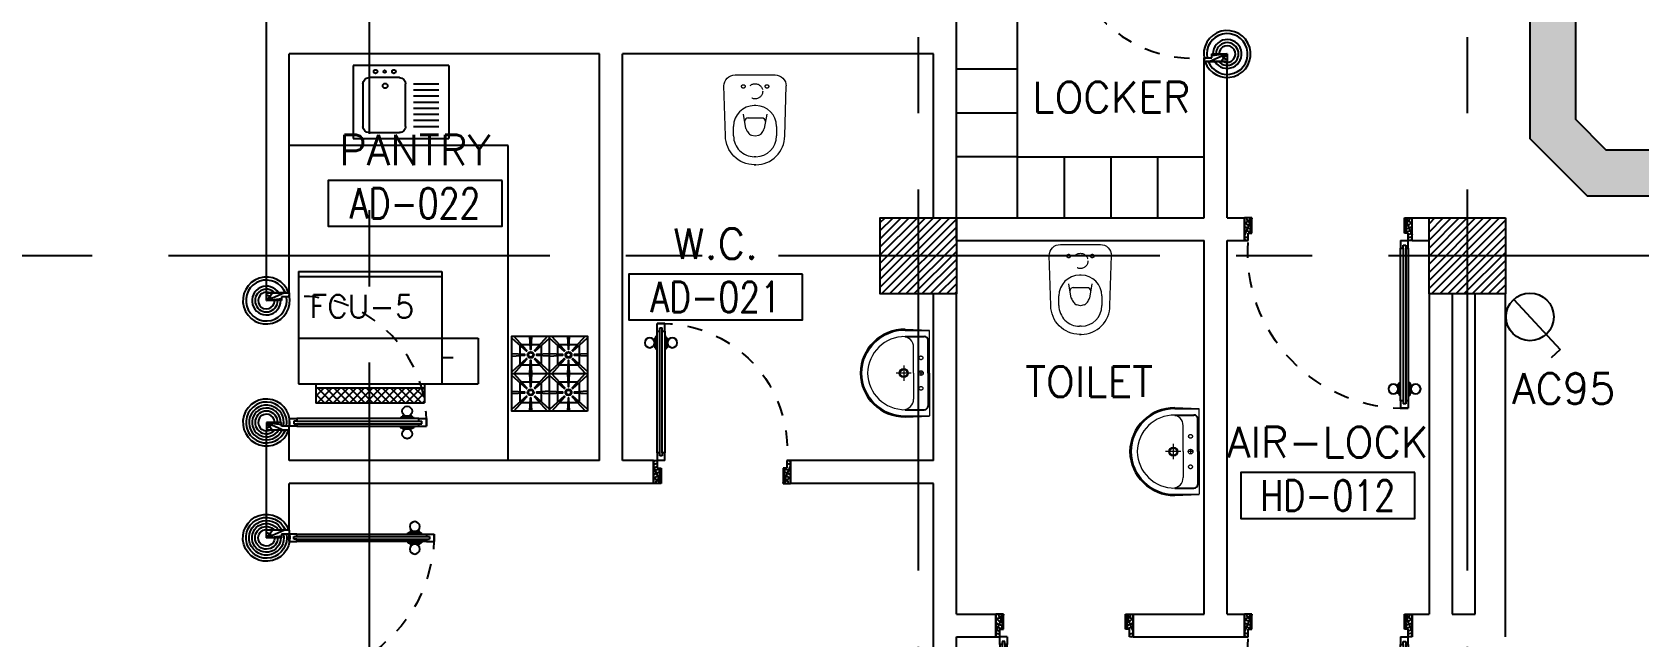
# Model space of a CAD drawing. Extents: x 417866.9 to 417960.2, y 43448 to 43538.2.
# Drawn here: x 417924.13 to 417934.66, y 43471.57 to 43475.54 of the extents above; entities that cross this region are included whole.
import ezdxf
from ezdxf.enums import TextEntityAlignment as Align

# ---------------------------------------------------------------- set-up
doc = ezdxf.new("R2010")
doc.units = 0
doc.header["$MEASUREMENT"] = 0
for name, pattern in [('CENTERX2', [4, 2.5, -0.5, 0.5, -0.5]), ('DASHED', [0.75, 0.5, -0.25]), ('HIDDEN', [0.375, 0.25, -0.125]), ('HIDDEN2', [0.1875, 0.125, -0.0625])]:
    doc.linetypes.add(name, pattern=pattern)
doc.layers.get('0').update_dxf_attribs({"color": 11, "linetype": 'CONTINUOUS'})
for name, color, linetype in [('A-FURN-W', 11, 'CONTINUOUS'), ('A-JEERI', 11, 'CONTINUOUS'), ('AXES', 11, 'CENTERX2'), ('COL', 11, 'CONTINUOUS'), ('COUNTER', 11, 'CONTINUOUS'), ('DOOR', 11, 'CONTINUOUS'), ('DOOR-DIM', 11, 'CONTINUOUS'), ('E-SOCKETS', 4, 'CONTINUOUS'), ('E-TRAY', 2, 'CONTINUOUS'), ('FCU', 7, 'CONTINUOUS'), ('FIX', 11, 'CONTINUOUS'), ('HAT', 11, 'CONTINUOUS'), ('K-FUR', 11, 'CONTINUOUS'), ('Locker', 11, 'CONTINUOUS'), ('RM-BOX', 11, 'CONTINUOUS'), ('RM-NAME', 11, 'CONTINUOUS'), ('RM-NO', 11, 'CONTINUOUS'), ('SCD', 2, 'CONTINUOUS'), ('TEXT', 11, 'CONTINUOUS'), ('WALL', 11, 'CONTINUOUS')]:
    doc.layers.add(name, color=color, linetype=linetype)
doc.styles.add('ROMANS', font='ROMANS.shx', dxfattribs={"width": 0.6})

# ---------------------------------------------------------------- blocks, each defined once
blk = doc.blocks.new('*X65')
at = {"color": 0}
for p, q in [((235129, 17905), (235584, 18361)), ((235129, 17958), (235531, 18361)), ((235129, 18011), (235478, 18361)), ((235129, 18064), (235425, 18361)), ((235129, 18117), (235372, 18361)), ((235129, 18171), (235319, 18361)), ((235129, 18224), (235266, 18361)), ((235129, 18277), (235213, 18361)), ((235129, 18330), (235160, 18361)), ((235137, 17861), (235629, 18352)), ((235190, 17861), (235629, 18299)), ((235243, 17861), (235629, 18246)), ((235296, 17861), (235629, 18193)), ((235349, 17861), (235629, 18140)), ((235402, 17861), (235629, 18087)), ((235455, 17861), (235629, 18034)), ((235508, 17861), (235629, 17981)), ((235562, 17861), (235629, 17928)), ((235615, 17861), (235629, 17875))]:
    blk.add_line(p, q, dxfattribs=at)
blk = doc.blocks.new('*X75')
at = {"color": 0}
for p, q in [((238729, 17899), (239190, 18361)), ((238729, 17952), (239137, 18361)), ((238729, 18005), (239084, 18361)), ((238729, 18058), (239031, 18361)), ((238729, 18111), (238978, 18361)), ((238729, 18164), (238925, 18361)), ((238729, 18217), (238872, 18361)), ((238729, 18270), (238819, 18361)), ((238729, 18323), (238766, 18361)), ((238743, 17861), (239229, 18346)), ((238797, 17861), (239229, 18293)), ((238850, 17861), (239229, 18240)), ((238903, 17861), (239229, 18187)), ((238956, 17861), (239229, 18134)), ((239009, 17861), (239229, 18081)), ((239062, 17861), (239229, 18028)), ((239115, 17861), (239229, 17975)), ((239168, 17861), (239229, 17922)), ((239221, 17861), (239229, 17869))]:
    blk.add_line(p, q, dxfattribs=at)
blk = doc.blocks.new('COL50')
at = {"layer": 'COL'}
blk.add_lwpolyline([(-250, 250), (-250, -250), (250, -250), (250, 250)], close=True, dxfattribs=at)
blk = doc.blocks.new('DOOR90')
at = {"layer": 'DOOR', "color": 7, "linetype": 'ByBlock'}
for p, q in [((-150, 0), (0, 0)), ((-150, 0), (-150, -25)), ((0, -50), (-114, 0)), ((0, -50), (-40, 0)), ((0, -50), (0, 0)), ((-1000, -25), (-1050, -25)), ((-1050, -75), (-1050, -25)), ((-1050, -25), (-1050, -75)), ((-1000, -75), (-1050, -75)), ((-1000, -42), (-1020, -42)), ((-1020, -42), (-1020, -58)), ((-1000, -58), (-1020, -58)), ((-1000, -25), (-1000, -42)), ((-1000, -58), (-1000, -75)), ((-878, -18), (-968, -18)), ((-968, -25), (-968, -18)), ((-968, -75), (-968, -82)), ((-878, -82), (-968, -82)), ((-955, -9), (-890, -9)), ((-955, -18), (-955, -9)), ((-955, -18), (-890, -18)), ((-955, -82), (-890, -82)), ((-955, -82), (-955, -91)), ((-955, -91), (-890, -91)), ((-890, -18), (-890, -9)), ((-890, -82), (-890, -91)), ((-878, -25), (-878, -18)), ((-878, -75), (-878, -82)), ((-200, -25), (-150, -25)), ((-200, -42), (-200, -25)), ((-180, -42), (-200, -42)), ((-200, -58), (-180, -58)), ((-200, -75), (-200, -58)), ((-150, -75), (-200, -75)), ((-180, -58), (-180, -42)), ((-150, -25), (-100, -25)), ((-150, -75), (-150, -25)), ((-100, -25), (-100, -50)), ((0, -50), (-100, -37)), ((-100, -50), (0, -50)), ((-150, -875), (-100, -875)), ((-150, -900), (-150, -875)), ((-150, -900), (0, -900)), ((0, -900), (-150, -900)), ((0, -850), (-114, -900)), ((-100, -875), (-100, -850)), ((0, -850), (-100, -863)), ((-100, -850), (0, -850)), ((0, -850), (-40, -900)), ((0, -850), (0, -900))]:
    blk.add_line(p, q, dxfattribs=at)
at = {"layer": 'DOOR', "linetype": 'ByBlock'}
for p, q in [((-200, -25), (-1000, -25)), ((-200, -42), (-1000, -42)), ((-200, -58), (-1000, -58)), ((-1000, -75), (-200, -75))]:
    blk.add_line(p, q, dxfattribs=at)
at = {"layer": 'DOOR', "color": 7, "linetype": 'ByBlock'}
for centre in [(-923, 24), (-923, -124)]:
    blk.add_circle(centre, 32.4, dxfattribs=at)
for centre, radius, start, end in [((0, -50), 154, 161.1053, 166.2858), ((0, -50), 94.4, 148.0182, 180), ((0, -50), 134, 158.1598, 169.28), ((0, -50), 114, 154.0838, 167.3774), ((0, -50), 74.4, 137.7764, 180), ((0, -50), 54.4, 113.2074, 180), ((0, -50), 34.4, 90, 180), ((0, -50), 14.4, 90, 180), ((0, -850), 154, 193.7142, 198.8947), ((0, -850), 134, 190.72, 201.8402), ((0, -850), 94.4, 180, 211.9818), ((0, -850), 74.4, 180, 222.2236), ((0, -850), 54.4, 180, 246.7926), ((0, -850), 34.4, 180, 270), ((0, -850), 14.4, 180, 270)]:
    blk.add_arc(centre, radius, start, end, dxfattribs=at)
at = {"layer": 'DOOR', "linetype": 'HIDDEN', "ltscale": 0.5}
blk.add_arc((-222, -50), 828, 178.2701, 275.003, dxfattribs=at)
blk = doc.blocks.new('RM1')
at = {"layer": 'RM-BOX'}
blk.add_lwpolyline([(570, -200), (-570, -200), (-570, -500), (570, -500)], close=True, dxfattribs=at)
at = {"layer": 'RM-NAME', "style": 'ROMANS'}
for tag, p in [('ROOMNAME1', (0, 324)), ('ROOMNAME2', (0, 0))]:
    blk.add_attdef(tag, text='', height=200, dxfattribs=at).set_placement(p, align=Align.MIDDLE)
at = {"layer": 'RM-NO', "style": 'ROMANS', "width": 0.8}
blk.add_attdef('ROOMNO', text='', height=200, dxfattribs=at).set_placement((0, -350), align=Align.MIDDLE)
blk = doc.blocks.new('LAV1')
at = {"layer": 'FIX', "linetype": 'DASHED', "lineweight": 20, "ltscale": 0.05}
for p, q in [((50, 220), (-50, 220)), ((0, 170), (0, 270)), ((0, 170), (0, 270))]:
    blk.add_line(p, q, dxfattribs=at)
at = {"layer": 'FIX', "linetype": 'ByBlock', "ltscale": 0.3}
for p, q in [((-287, 210), (-280, 50)), ((-240, 210), (-240, 85)), ((240, 210), (240, 85)), ((287, 210), (280, 50)), ((0, 60), (-215, 60)), ((0, 60), (215, 60))]:
    blk.add_line(p, q, dxfattribs=at)
at = {"layer": 'FIX', "linetype": 'Continuous', "lineweight": 20}
for p, q in [((-280, 210), (-280, 50)), ((0, 155), (-170, 155)), ((0, 155), (170, 155)), ((280, 210), (280, 50)), ((0, 50), (-280, 50)), ((0, 50), (-247, 50)), ((0, 50), (280, 50)), ((0, 50), (247, 50))]:
    blk.add_line(p, q, dxfattribs=at)
at = {"layer": 'FIX', "lineweight": 20}
for p, q in [((16, 107), (-15, 107)), ((0, 92), (0, 123))]:
    blk.add_line(p, q, dxfattribs=at)
for centre, radius in [((0, 220), 29.5), ((0, 220), 22.5), ((0, 107), 15.5)]:
    blk.add_circle(centre, radius, dxfattribs=at)
at = {"layer": 'FIX', "linetype": 'HIDDEN', "lineweight": 20, "ltscale": 0.05}
for centre in [(-100, 107), (100, 107)]:
    blk.add_circle(centre, 12.4, dxfattribs=at)
at = {"layer": 'FIX', "linetype": 'ByBlock', "ltscale": 0.3}
for centre, radius, start, end in [((5, 212), 292, 90.9964, 180.3903), ((-5, 212), 292, 359.6097, 89.0036), ((-215, 85), 25, 180, 270), ((215, 85), 25, 270, 0)]:
    blk.add_arc(centre, radius, start, end, dxfattribs=at)
at = {"layer": 'FIX', "linetype": 'Continuous', "lineweight": 20}
for centre, radius, start, end in [((5, 212), 285, 91.0202, 180.4), ((5, 212), 245, 91.1813, 180.4657), ((-5, 212), 285, 359.6, 88.9798), ((-5, 212), 245, 359.5343, 88.8187), ((-170, 225), 70, 180, 270), ((170, 225), 70, 270, 0)]:
    blk.add_arc(centre, radius, start, end, dxfattribs=at)
blk = doc.blocks.new('DOOR1000')
at = {"layer": 'DOOR', "color": 7, "linetype": 'ByBlock'}
for p, q in [((-150, 0), (0, 0)), ((-150, 0), (-150, -25)), ((0, -50), (-114, 0)), ((0, -50), (-40, 0)), ((0, -50), (0, 0)), ((-1100, -25), (-1100, -75)), ((-1100, -75), (-1100, -25)), ((-1050, -25), (-1100, -25)), ((-1050, -75), (-1100, -75)), ((-1070, -42), (-1070, -58)), ((-1050, -42), (-1070, -42)), ((-1050, -58), (-1070, -58)), ((-1050, -25), (-1050, -42)), ((-1050, -58), (-1050, -75)), ((-1018, -25), (-1018, -18)), ((-928, -18), (-1018, -18)), ((-1018, -75), (-1018, -82)), ((-928, -82), (-1018, -82)), ((-1005, -18), (-1005, -9)), ((-1005, -9), (-940, -9)), ((-1005, -18), (-940, -18)), ((-1005, -82), (-1005, -91)), ((-1005, -82), (-940, -82)), ((-1005, -91), (-940, -91)), ((-940, -18), (-940, -9)), ((-940, -82), (-940, -91)), ((-928, -25), (-928, -18)), ((-928, -75), (-928, -82)), ((-200, -25), (-150, -25)), ((-200, -42), (-200, -25)), ((-180, -42), (-200, -42)), ((-200, -58), (-180, -58)), ((-200, -75), (-200, -58)), ((-150, -75), (-200, -75)), ((-180, -58), (-180, -42)), ((-150, -25), (-100, -25)), ((-150, -75), (-150, -25)), ((-100, -25), (-100, -50)), ((0, -50), (-100, -37)), ((-100, -50), (0, -50)), ((-150, -975), (-100, -975)), ((-150, -1000), (-150, -975)), ((-150, -1000), (0, -1000)), ((0, -1000), (-150, -1000)), ((0, -950), (-114, -1000)), ((-100, -975), (-100, -950)), ((0, -950), (-100, -963)), ((-100, -950), (0, -950)), ((0, -950), (-40, -1000)), ((0, -950), (0, -1000))]:
    blk.add_line(p, q, dxfattribs=at)
at = {"layer": 'DOOR', "linetype": 'ByBlock'}
for p, q in [((-200, -25), (-1050, -25)), ((-200, -42), (-1050, -42)), ((-200, -58), (-1050, -58)), ((-1050, -75), (-200, -75))]:
    blk.add_line(p, q, dxfattribs=at)
at = {"layer": 'DOOR', "color": 7, "linetype": 'ByBlock'}
for centre in [(-973, 24), (-973, -124)]:
    blk.add_circle(centre, 32.4, dxfattribs=at)
for centre, radius, start, end in [((0, -50), 154, 161.1053, 166.2858), ((0, -50), 94.4, 148.0182, 180), ((0, -50), 134, 158.1598, 169.28), ((0, -50), 114, 154.0838, 167.3774), ((0, -50), 74.4, 137.7764, 180), ((0, -50), 54.4, 113.2074, 180), ((0, -50), 34.4, 90, 180), ((0, -50), 14.4, 90, 180), ((0, -950), 154, 193.7142, 198.8947), ((0, -950), 134, 190.72, 201.8402), ((0, -950), 94.4, 180, 211.9818), ((0, -950), 74.4, 180, 222.2236), ((0, -950), 54.4, 180, 246.7926), ((0, -950), 34.4, 180, 270), ((0, -950), 14.4, 180, 270)]:
    blk.add_arc(centre, radius, start, end, dxfattribs=at)
at = {"layer": 'DOOR', "linetype": 'HIDDEN', "ltscale": 0.5}
blk.add_arc((-150, -25), 950, 180, 270, dxfattribs=at)
blk = doc.blocks.new('WC')
at = {"layer": 'FIX', "lineweight": 20}
for p, q in [((475, 141), (538, 141)), ((339, 5), (339, -5)), ((395, 76), (490, 60)), ((534, 24), (540, 0)), ((540, 0), (534, -24)), ((674, 5), (674, -5)), ((490, -60), (395, -76)), ((213, -204), (210, -204)), ((538, -141), (475, -141))]:
    blk.add_line(p, q, dxfattribs=at)
at = {"layer": 'FIX', "linetype": 'Continuous', "lineweight": 20}
blk.add_line((420, -47), (420, 45), dxfattribs=at)
at = {"layer": 'FIX', "lineweight": 20}
for points in [[(210, -204, -0.414214), (137, -131), (137, 0), (137, 131, -0.414214), (210, 204)], [(727, -5), (727, 5, 0.414214), (538, 194), (210, 204)], [(727, 5), (727, -5, -0.414214), (538, -194), (210, -204)]]:
    blk.add_lwpolyline(points, format="xyb", dxfattribs=at)
at = {"layer": 'FIX', "linetype": 'HIDDEN2', "lineweight": 20, "ltscale": 0.3}
blk.add_circle((245, 0), 49.8, dxfattribs=at)
at = {"layer": 'FIX', "linetype": 'HIDDEN', "lineweight": 20, "ltscale": 0.05}
for centre in [(213, 78), (213, -77)]:
    blk.add_circle(centre, 11.6, dxfattribs=at)
at = {"layer": 'FIX', "lineweight": 20}
for centre, radius, start, end in [((475, 5), 136, 90, 180), ((538, 5), 136, 360, 90), ((464, -18), 82, 51.0758, 71.504), ((473, -7), 68.2, 27.1532, 51.0758), ((475, -5), 136, 180, 270), ((464, 18), 82, 288.496, 308.9242), ((473, 7), 68.2, 308.9242, 332.8468), ((538, -5), 136, 270, 0)]:
    blk.add_arc(centre, radius, start, end, dxfattribs=at)
at = {"layer": 'FIX', "linetype": 'Continuous', "lineweight": 20}
for centre, start, end in [((443, 46), 88.3879, 182.3338), ((442, -46), 177.6662, 271.6121)]:
    blk.add_arc(centre, 22.3, start, end, dxfattribs=at)
blk = doc.blocks.new('A$C2B543BD4')
at = {"layer": 'DOOR', "color": 0, "linetype": 'ByBlock'}
for p, q in [((150, 1156), (0, 1156)), ((150, 1156), (0, 1156)), ((0, 1156), (150, 1156)), ((0, 1106), (0, 1156)), ((100, 1106), (0, 1106)), ((150, 1131), (100, 1131)), ((100, 1131), (100, 1106)), ((150, 1156), (150, 1131)), ((100, 106), (0, 106)), ((0, 106), (0, 56)), ((100, 81), (100, 106)), ((150, 131), (150, 81)), ((150, 131), (200, 131)), ((180, 114), (180, 98)), ((200, 114), (180, 114)), ((200, 131), (200, 114)), ((1078, 138), (1168, 138)), ((1078, 131), (1078, 138)), ((1155, 147), (1090, 147)), ((1090, 138), (1090, 147)), ((1155, 138), (1090, 138)), ((1155, 138), (1155, 147)), ((1168, 131), (1168, 138)), ((1200, 131), (1250, 131)), ((1200, 114), (1200, 131)), ((1200, 114), (1220, 114)), ((1220, 98), (1220, 114)), ((1250, 131), (1250, 81)), ((1250, 131), (1250, 81)), ((1250, 81), (1250, 131)), ((150, 56), (0, 56)), ((150, 81), (100, 81)), ((150, 56), (150, 81)), ((200, 81), (150, 81)), ((180, 98), (200, 98)), ((200, 98), (200, 81)), ((1078, 81), (1078, 74)), ((1078, 74), (1168, 74)), ((1155, 74), (1090, 74)), ((1090, 74), (1090, 65)), ((1155, 65), (1090, 65)), ((1155, 74), (1155, 65)), ((1168, 81), (1168, 74)), ((1200, 98), (1220, 98)), ((1200, 81), (1200, 98)), ((1200, 81), (1250, 81))]:
    blk.add_line(p, q, dxfattribs=at)
at = {"layer": 'DOOR', "color": 9, "linetype": 'ByBlock'}
for p, q in [((0, 1106), (114, 1156)), ((0, 1106), (40, 1156)), ((0, 1106), (100, 1119)), ((0, 106), (40, 56)), ((0, 106), (114, 56)), ((0, 106), (100, 93))]:
    blk.add_line(p, q, dxfattribs=at)
at = {"layer": 'DOOR', "linetype": 'ByBlock'}
for p, q in [((1200, 131), (200, 131)), ((200, 114), (1200, 114)), ((200, 98), (1200, 98)), ((200, 81), (1200, 81))]:
    blk.add_line(p, q, dxfattribs=at)
at = {"layer": 'DOOR', "color": 0, "linetype": 'ByBlock'}
for centre in [(1123, 179), (1123, 32)]:
    blk.add_circle(centre, 32.4, dxfattribs=at)
at = {"layer": 'DOOR', "color": 9, "linetype": 'ByBlock'}
for centre, radius, start, end in [((0, 1106), 34.4, 0, 90), ((0, 1106), 14.4, 0, 90), ((0, 1106), 54.4, 0, 66.7926), ((0, 1106), 74.4, 0, 42.2236), ((0, 1106), 94.4, 0, 31.9818), ((0, 1106), 134, 10.72, 21.8402), ((0, 1106), 154, 13.7142, 18.8947), ((0, 106), 14.4, 270, 0), ((0, 106), 34.4, 270, 0), ((0, 106), 54.4, 293.2074, 0), ((0, 106), 74.4, 317.7764, 0), ((0, 106), 94.4, 328.0182, 0), ((0, 106), 114, 334.0838, 347.3774), ((0, 106), 134, 338.1598, 349.28), ((0, 106), 154, 341.1053, 346.2858)]:
    blk.add_arc(centre, radius, start, end, dxfattribs=at)
at = {"layer": 'DOOR', "linetype": 'HIDDEN', "ltscale": 0.5}
blk.add_arc((223, 106), 1028, 358.6059, 94.0585, dxfattribs=at)
blk = doc.blocks.new('A$C68711307')
at = {"layer": 'A-FURN-W'}
for p, q in [((0, 0), (0, 0.627)), ((0, 0.627), (0.48, 0.627)), ((0.12, 0.563), (0.4, 0.563)), ((0.48, 0.627), (0.48, 0)), ((0.08, 0.323), (0.08, 0.523)), ((0.44, 0.523), (0.44, 0.323)), ((0.4, 0.283), (0.12, 0.283)), ((0.12, 0.232), (0.12, 0.064)), ((0.16, 0.232), (0.16, 0.064)), ((0.2, 0.232), (0.2, 0.064)), ((0.24, 0.232), (0.24, 0.064)), ((0.28, 0.232), (0.28, 0.064)), ((0.32, 0.232), (0.32, 0.064)), ((0.36, 0.232), (0.36, 0.064)), ((0.4, 0.232), (0.4, 0.064)), ((0, 0), (0.48, 0))]:
    blk.add_line(p, q, dxfattribs=at)
for centre, start_param, end_param in [((0.12, 0.523), 5.497787, 7.068583), ((0.4, 0.523), 3.926991, 5.497787), ((0.12, 0.323), 0.785398, 2.356194), ((0.4, 0.323), 2.356194, 3.926991)]:
    blk.add_ellipse(centre, major_axis=(-0.0283, 0.0283), ratio=1, start_param=start_param, end_param=end_param, dxfattribs=at)
at = {"layer": 'A-FURN-W', "extrusion": (0, 0, -1)}
for centre, major_axis in [((0.04, 0.48), (-0.00849, 0.00849)), ((0.04, 0.42), (-0.00566, 0.00566)), ((0.134, 0.417), (-0.0113, 0.0113))]:
    blk.add_ellipse(centre, major_axis=major_axis, ratio=1, dxfattribs=at)
blk.add_ellipse((0.04, 0.36), major_axis=(-0.00849, 0.00849), ratio=1, start_param=6.283185307178246, end_param=12.56637061435783, dxfattribs=at)
blk = doc.blocks.new('RANGE')
at = {"layer": 'K-FUR'}
for p, q in [((0.45, 0.904), (0.45, 0)), ((0, 0.452), (0.9, 0.452))]:
    blk.add_line(p, q, dxfattribs=at)
for points in [[(-0.001, 0.879), (0.172, 0.723, 0.025175), (0.18, 0.73), (0.023, 0.903)], [(0.211, 0.904), (0.22, 0.747, 0.025175), (0.23, 0.747), (0.238, 0.904)], [(0.426, 0.904), (0.27, 0.73, 0.025175), (0.278, 0.723), (0.45, 0.88)], [(0.449, 0.879), (0.622, 0.723, 0.025175), (0.63, 0.73), (0.473, 0.903)], [(0.661, 0.904), (0.67, 0.747, 0.025175), (0.68, 0.747), (0.688, 0.904)], [(0.876, 0.904), (0.72, 0.73, 0.025175), (0.728, 0.723), (0.9, 0.88)], [(0, 0.664), (0.156, 0.672, 0.025175), (0.156, 0.683), (0, 0.691)], [(0.024, 0.452), (0.18, 0.625, 0.025175), (0.172, 0.633), (0, 0.476)], [(0.239, 0.452), (0.23, 0.609, 0.025175), (0.22, 0.609), (0.212, 0.452)], [(0.451, 0.477), (0.278, 0.633, 0.025175), (0.27, 0.625), (0.427, 0.453)], [(0.45, 0.691), (0.294, 0.683, 0.025175), (0.294, 0.673), (0.45, 0.665)], [(0.45, 0.664), (0.606, 0.672, 0.025175), (0.606, 0.683), (0.45, 0.691)], [(0.474, 0.452), (0.63, 0.625, 0.025175), (0.622, 0.633), (0.45, 0.476)], [(0.689, 0.452), (0.68, 0.609, 0.025175), (0.67, 0.609), (0.662, 0.452)], [(0.901, 0.477), (0.728, 0.633, 0.025175), (0.72, 0.625), (0.877, 0.453)], [(0.9, 0.691), (0.744, 0.683, 0.025175), (0.744, 0.673), (0.9, 0.665)], [(-0.001, 0.427), (0.172, 0.271, 0.025175), (0.18, 0.278), (0.023, 0.451)], [(0.211, 0.452), (0.22, 0.295, 0.025175), (0.23, 0.295), (0.238, 0.452)], [(0.426, 0.452), (0.27, 0.279, 0.025175), (0.278, 0.271), (0.45, 0.428)], [(0.449, 0.427), (0.622, 0.271, 0.025175), (0.63, 0.278), (0.473, 0.451)], [(0.661, 0.452), (0.67, 0.295, 0.025175), (0.68, 0.295), (0.688, 0.452)], [(0.876, 0.452), (0.72, 0.279, 0.025175), (0.728, 0.271), (0.9, 0.428)], [(0, 0.212), (0.156, 0.221, 0.025175), (0.156, 0.231), (0, 0.239)], [(0.45, 0.239), (0.294, 0.231, 0.025175), (0.294, 0.221), (0.45, 0.213)], [(0.45, 0.212), (0.606, 0.221, 0.025175), (0.606, 0.231), (0.45, 0.239)], [(0.9, 0.239), (0.744, 0.231, 0.025175), (0.744, 0.221), (0.9, 0.213)], [(0.024, 0), (0.18, 0.173, 0.025175), (0.172, 0.181), (0, 0.024)], [(0.239, 0), (0.23, 0.157, 0.025175), (0.22, 0.157), (0.212, 0)], [(0.451, 0.025), (0.278, 0.181, 0.025175), (0.27, 0.173), (0.427, 0.001)], [(0.474, 0), (0.63, 0.173, 0.025175), (0.622, 0.181), (0.45, 0.024)], [(0.689, 0), (0.68, 0.157, 0.025175), (0.67, 0.157), (0.662, 0)], [(0.901, 0.025), (0.728, 0.181, 0.025175), (0.72, 0.173), (0.877, 0.001)]]:
    blk.add_lwpolyline(points, format="xyb", dxfattribs=at)
blk.add_lwpolyline([(0, 0), (0, 0.904), (0.9, 0.904), (0.9, 0)], close=True, dxfattribs=at)
for points in [[(0.1, 0.686), (0.1, 0.788)], [(0.113, 0.804), (0.217, 0.804)], [(0.233, 0.804), (0.336, 0.804)], [(0.35, 0.789), (0.35, 0.686)], [(0.55, 0.686), (0.55, 0.788)], [(0.563, 0.804), (0.667, 0.804)], [(0.683, 0.804), (0.786, 0.804)], [(0.8, 0.789), (0.8, 0.686)], [(0.1, 0.567), (0.1, 0.67)], [(0.35, 0.67), (0.35, 0.568)], [(0.55, 0.567), (0.55, 0.67)], [(0.8, 0.67), (0.8, 0.568)], [(0.217, 0.552), (0.114, 0.552)], [(0.337, 0.552), (0.233, 0.552)], [(0.667, 0.552), (0.564, 0.552)], [(0.787, 0.552), (0.683, 0.552)], [(0.1, 0.234), (0.1, 0.336)], [(0.1, 0.115), (0.1, 0.218)], [(0.113, 0.352), (0.217, 0.352)], [(0.233, 0.352), (0.336, 0.352)], [(0.35, 0.337), (0.35, 0.234)], [(0.35, 0.218), (0.35, 0.116)], [(0.55, 0.234), (0.55, 0.336)], [(0.55, 0.115), (0.55, 0.218)], [(0.563, 0.352), (0.667, 0.352)], [(0.683, 0.352), (0.786, 0.352)], [(0.8, 0.337), (0.8, 0.234)], [(0.8, 0.218), (0.8, 0.116)], [(0.217, 0.1), (0.114, 0.1)], [(0.337, 0.1), (0.233, 0.1)], [(0.667, 0.1), (0.564, 0.1)], [(0.787, 0.1), (0.683, 0.1)]]:
    blk.add_lwpolyline(points, dxfattribs=at)
for centre, radius in [((0.225, 0.678), 0.0373), ((0.225, 0.678), 0.0273), ((0.675, 0.678), 0.0373), ((0.675, 0.678), 0.0273), ((0.225, 0.226), 0.0373), ((0.225, 0.226), 0.0273), ((0.675, 0.226), 0.0373), ((0.675, 0.226), 0.0273)]:
    blk.add_circle(centre, radius, dxfattribs=at)
blk = doc.blocks.new('Rang')
at = {"layer": 'FIX', "xscale": -0.6637168141592866, "yscale": 0.6637168141592866, "zscale": 0.6637168141592921, "rotation": 90}
blk.add_blockref('RANGE', (0.6, 0.597), dxfattribs=at)
blk = doc.blocks.new('*X220')
at = {"color": 0}
for p, q in [((23912, -1650), (23966, -1596)), ((23912, -1597), (23913, -1596)), ((23970, -1696), (23912, -1638)), ((23919, -1696), (24019, -1596)), ((24023, -1696), (23923, -1596)), ((23972, -1696), (24072, -1596)), ((24076, -1696), (23976, -1596)), ((24025, -1696), (24125, -1596)), ((24129, -1696), (24029, -1596)), ((24078, -1696), (24178, -1596)), ((24182, -1696), (24082, -1596)), ((24131, -1696), (24231, -1596)), ((24235, -1696), (24135, -1596)), ((24184, -1696), (24284, -1596)), ((24288, -1696), (24188, -1596)), ((24237, -1696), (24337, -1596)), ((24341, -1696), (24241, -1596)), ((24290, -1696), (24390, -1596)), ((24394, -1696), (24294, -1596)), ((24343, -1696), (24443, -1596)), ((24447, -1696), (24347, -1596)), ((24396, -1696), (24496, -1596)), ((24500, -1696), (24400, -1596)), ((24449, -1696), (24549, -1596)), ((24553, -1696), (24453, -1596)), ((24502, -1696), (24602, -1596)), ((24606, -1696), (24506, -1596)), ((24555, -1696), (24624, -1628)), ((24624, -1660), (24559, -1596)), ((24608, -1696), (24624, -1681)), ((24624, -1607), (24612, -1596)), ((23917, -1696), (23912, -1691))]:
    blk.add_line(p, q, dxfattribs=at)
blk = doc.blocks.new('WAP12')
at = {"color": 6}
for p, q in [((-559, 529), (381, 529)), ((-559, 529), (-559, -208)), ((381, 529), (381, -208)), ((-559, 92), (381, 92)), ((-559, -208), (381, -208))]:
    blk.add_line(p, q, dxfattribs=at)
at = {"color": 2}
for p, q in [((-559, 497), (381, 497)), ((381, 92), (619, 92)), ((619, 92), (619, -208)), ((-445, -208), (-445, -333)), ((267, -208), (267, -333)), ((381, -208), (619, -208)), ((-445, -233), (267, -233)), ((-445, -333), (267, -333))]:
    blk.add_line(p, q, dxfattribs=at)
at = {"color": 7}
blk.add_line((381, -34), (455, -34), dxfattribs=at)
at = {"color": 2}
blk.add_blockref('*X220', (-24357, 1362), dxfattribs=at)

msp = doc.modelspace()

# ---------------------------------------------------------------- hatches: boundary and pattern name
at = {"layer": 'HAT'}
h = msp.add_hatch(dxfattribs=at)
h.set_pattern_fill('ANGLE', color=256, style=0)
h.set_pattern_definition([(0, (0, 0), (0, 0.275), [0.2, -0.075]), (90, (0, 0), (-0.275, 2e-17), [0.2, -0.075])])
h.paths.add_polyline_path([(417898.0311, 43492.6743), (417897.4311, 43492.6743), (417897.4311, 43483.2546), (417897.8107, 43482.875), (417906.0796, 43482.875), (417907.2753, 43481.6793), (417914.1411, 43481.6793), (417915.3368, 43482.875), (417933.6467, 43482.875), (417933.9467, 43482.575), (417933.9467, 43474.8441), (417934.3225, 43474.4684), (417942.1008, 43474.4684), (417942.1008, 43474.7684), (417934.4467, 43474.7684), (417934.2467, 43474.9684), (417934.2467, 43482.575), (417934.5467, 43482.875), (417936.3308, 43482.875), (417936.6308, 43483.175), (417938.2984, 43483.175), (417938.7484, 43483.625), (417938.7484, 43489.0378), (417938.4484, 43489.0378), (417938.4484, 43483.7492), (417938.1741, 43483.475), (417915.0883, 43483.475), (417913.8926, 43482.2793), (417907.5238, 43482.2793), (417906.3281, 43483.475), (417898.2796, 43483.475), (417898.0311, 43483.7235)])

# ---------------------------------------------------------------- linework, layer by layer
at = {"layer": 'AXES'}
for p, q in [((417929.9366, 43460.01), (417929.9366, 43537.5491)), ((417933.5366, 43460.01), (417933.5366, 43537.5491)), ((417926.3366, 43466.8743), (417926.3366, 43525.6943)), ((417959.5194, 43474.0743), (417889.6966, 43474.0743))]:
    msp.add_line(p, q, dxfattribs=at)
at = {"layer": 'COL'}
msp.add_lwpolyline([(417930.1866, 43474.3243), (417930.1866, 43473.8243), (417929.6866, 43473.8243), (417929.6866, 43474.3243)], close=True, dxfattribs=at)
at = {"layer": 'COUNTER'}
for p, q in [((417927.2466, 43474.7993), (417925.8116, 43474.7993)), ((417927.2466, 43472.7313), (417927.2466, 43474.7993))]:
    msp.add_line(p, q, dxfattribs=at)
at = {"layer": 'E-SOCKETS'}
for p, q in [((417933.8403, 43473.7886), (417934.1454, 43473.4607)), ((417934.1454, 43473.4607), (417934.0869, 43473.4062))]:
    msp.add_line(p, q, dxfattribs=at)
msp.add_circle((417933.9467, 43473.6742), 0.1562, dxfattribs=at)
at = {"layer": 'E-TRAY', "color": 4}
msp.add_lwpolyline([(417915.3368, 43482.875), (417933.6467, 43482.875), (417933.9467, 43482.575), (417933.9467, 43474.8441), (417934.3225, 43474.4684), (417942.1008, 43474.4684), (417942.1008, 43474.7684), (417934.4467, 43474.7684), (417934.2467, 43474.9684), (417934.2467, 43482.575), (417934.5467, 43482.875), (417936.3308, 43482.875), (417936.6308, 43483.175), (417938.2984, 43483.175), (417938.7484, 43483.625), (417938.7484, 43489.0378), (417938.4484, 43489.0378), (417938.4484, 43483.7492), (417938.1741, 43483.475), (417915.0883, 43483.475)], dxfattribs=at)
at = {"layer": 'Locker'}
for p, q in [((417930.5866, 43474.3243), (417930.5866, 43476.4493)), ((417930.5866, 43475.2993), (417930.1866, 43475.2993)), ((417930.5866, 43475.0118), (417930.1866, 43475.0118)), ((417930.5866, 43474.7243), (417930.1866, 43474.7243)), ((417930.5866, 43474.7243), (417931.8116, 43474.7243)), ((417930.8929, 43474.7243), (417930.8929, 43474.3243)), ((417931.1991, 43474.7243), (417931.1991, 43474.3243)), ((417931.5054, 43474.7243), (417931.5054, 43474.3243))]:
    msp.add_line(p, q, dxfattribs=at)
at = {"layer": 'WALL'}
for p, q in [((417925.6616, 43473.8313), (417925.6616, 43477.1993)), ((417930.1866, 43474.1743), (417930.1866, 43476.4493)), ((417925.8116, 43473.8313), (417925.8116, 43475.3993)), ((417927.8466, 43475.3993), (417925.8116, 43475.3993)), ((417927.8466, 43472.7313), (417927.8466, 43475.3993)), ((417927.9966, 43472.7313), (417927.9966, 43475.3993)), ((417930.0366, 43475.3993), (417927.9966, 43475.3993)), ((417930.0366, 43474.3243), (417930.0366, 43475.3993)), ((417931.9616, 43475.3493), (417931.8116, 43475.3493)), ((417931.8116, 43474.3243), (417931.8116, 43475.3493)), ((417931.9616, 43474.3243), (417931.9616, 43475.3493)), ((417930.1866, 43474.3243), (417931.8116, 43474.3243)), ((417931.9616, 43474.3243), (417932.0741, 43474.3243)), ((417932.0741, 43474.1743), (417932.0741, 43474.3243)), ((417933.1741, 43474.3243), (417933.2866, 43474.3243)), ((417933.1741, 43474.1743), (417933.1741, 43474.3243)), ((417930.1866, 43474.1743), (417931.8116, 43474.1743)), ((417931.8116, 43471.7243), (417931.8116, 43474.1743)), ((417931.9616, 43471.7243), (417931.9616, 43474.1743)), ((417931.9616, 43474.1743), (417932.0741, 43474.1743)), ((417933.1741, 43474.1743), (417933.2866, 43474.1743)), ((417925.8116, 43473.8313), (417925.6616, 43473.8313)), ((417930.0366, 43472.7313), (417930.0366, 43473.8243)), ((417930.1866, 43471.7243), (417930.1866, 43473.8243)), ((417933.2866, 43473.8243), (417933.2866, 43471.7243)), ((417933.4366, 43473.8243), (417933.4366, 43471.7243)), ((417933.5866, 43471.7243), (417933.5866, 43473.8243)), ((417933.7866, 43471.5743), (417933.7866, 43473.8243)), ((417925.6616, 43472.2743), (417925.6616, 43472.9313)), ((417925.8116, 43472.9313), (417925.6616, 43472.9313)), ((417925.8116, 43472.7313), (417925.8116, 43472.9313)), ((417927.8466, 43472.7313), (417925.8116, 43472.7313)), ((417928.1991, 43472.7313), (417927.9966, 43472.7313)), ((417928.1991, 43472.5813), (417928.1991, 43472.7313)), ((417929.0991, 43472.5813), (417929.0991, 43472.7313)), ((417930.0366, 43472.7313), (417929.0991, 43472.7313)), ((417928.1991, 43472.5813), (417925.8116, 43472.5813)), ((417925.8116, 43472.2743), (417925.8116, 43472.5813)), ((417930.0366, 43472.5813), (417929.0991, 43472.5813)), ((417930.0366, 43467.1243), (417930.0366, 43472.5813)), ((417925.8116, 43472.2743), (417925.6616, 43472.2743)), ((417930.1866, 43471.7243), (417930.4449, 43471.7243)), ((417930.4449, 43471.7243), (417930.4449, 43471.5743)), ((417931.3449, 43471.7243), (417931.3449, 43471.5743)), ((417931.3449, 43471.7243), (417931.8116, 43471.7243)), ((417931.7866, 43471.7243), (417931.8116, 43471.7243)), ((417931.9616, 43471.7243), (417932.0741, 43471.7243)), ((417932.0741, 43471.7243), (417932.0741, 43471.5743)), ((417933.1741, 43471.7243), (417933.1741, 43471.5743)), ((417933.1741, 43471.7243), (417933.2866, 43471.7243)), ((417933.4366, 43471.7243), (417933.5866, 43471.7243)), ((417930.1866, 43467.1243), (417930.1866, 43471.5743)), ((417930.1866, 43471.5743), (417930.4449, 43471.5743)), ((417931.3449, 43471.5743), (417932.0741, 43471.5743))]:
    msp.add_line(p, q, dxfattribs=at)

# ---------------------------------------------------------------- block references
at = {"layer": 'A-JEERI', "linetype": 'ByBlock', "xscale": 0.0009999999892897904, "yscale": 0.0009999999892897904, "zscale": 0.001, "rotation": 270}
msp.add_blockref('WC', (417928.8659, 43475.3993), dxfattribs=at)
at = {"layer": 'COL', "xscale": -0.001000000047497451, "yscale": 0.0009999999892897904, "zscale": 0.001}
msp.add_blockref('COL50', (417933.5366, 43474.0743), dxfattribs=at)
at = {"layer": 'DOOR', "color": 0, "xscale": 0.001000000047497451, "yscale": 0.0009999999892897904, "zscale": 0.001}
msp.add_blockref('DOOR90', (417931.9616, 43476.2493), dxfattribs=at)
at = {"layer": 'DOOR', "color": 0, "xscale": -0.0009999999892897904, "yscale": 0.0009999999892897904, "zscale": 0.001, "rotation": 90}
for p in [(417933.23, 43474.3243), (417933.23, 43471.7243)]:
    msp.add_blockref('A$C2B543BD4', p, dxfattribs=at)
at = {"layer": 'DOOR', "xscale": 0.001000000047497451, "yscale": 0.0009999999892897904, "zscale": 0.001, "rotation": 180}
msp.add_blockref('DOOR90', (417925.6616, 43472.9313), dxfattribs=at)
at = {"layer": 'DOOR', "xscale": -0.001000000047497451, "yscale": 0.0009999999892897904, "zscale": 0.001}
msp.add_blockref('DOOR1000', (417925.6616, 43472.2743), dxfattribs=at)
at = {"layer": 'DOOR-DIM', "yscale": 0.0009999999892897904, "zscale": 0.001, "rotation": 90}
for p, xscale in [((417928.1991, 43472.5813), -0.0009999999892897904), ((417930.4449, 43471.7243), 0.0009999999892897904)]:
    msp.add_blockref('DOOR90', p, dxfattribs=dict(at, xscale=xscale))
at = {"layer": 'FCU', "xscale": 0.0009999871253967285, "yscale": 0.001000002026557922, "zscale": 0.001}
msp.add_blockref('WAP12', (417926.4316, 43473.4422), dxfattribs=at)
at = {"layer": 'FIX', "xscale": -1, "rotation": 89.99999999999999}
msp.add_blockref('A$C68711307', (417926.8573, 43475.3241), dxfattribs=at)
at = {"layer": 'FIX', "xscale": -0.8250000000116415, "yscale": 0.8249999999970896, "zscale": 0.8250000000000001, "rotation": 180}
msp.add_blockref('Rang', (417927.2712, 43473.5478), dxfattribs=at)
at = {"layer": 'HAT', "xscale": 0.001000000047497451, "yscale": 0.0009999999892897904, "zscale": 0.001}
for name in ['*X65', '*X75']:
    msp.add_blockref(name, (417694.5581, 43455.9633), dxfattribs=at)
msp.add_blockref('RM1', (417932.6209, 43472.8522), dxfattribs=at).add_auto_attribs({'ROOMNO': 'HD-012', 'ROOMNAME2': 'AIR-LOCK'})
at = {"layer": 'TEXT', "xscale": 0.0009999999892897904, "yscale": 0.0009999999892897904, "zscale": 0.001, "rotation": 270}
msp.add_blockref('WC', (417930.999, 43474.2864), dxfattribs=at)
at = {"layer": 'WALL', "xscale": 0.001000000047497451, "yscale": 0.0009999999892897904, "zscale": 0.001}
for p, values in [((417926.6365, 43474.7687), {'ROOMNO': 'AD-022', 'ROOMNAME2': 'PANTRY'}), ((417928.6076, 43474.1545), {'ROOMNO': 'AD-021', 'ROOMNAME2': 'W.C.'})]:
    msp.add_blockref('RM1', p, dxfattribs=at).add_auto_attribs(values)
at = {"layer": 'WALL', "xscale": 0.0009999999892897904, "yscale": 0.0009999999892897904, "zscale": 0.001, "rotation": 90}
for p in [(417930.0604, 43473.3053), (417931.8281, 43472.7903)]:
    msp.add_blockref('LAV1', p, dxfattribs=at)

# ---------------------------------------------------------------- texts
at = {"layer": 'E-SOCKETS', "style": 'ROMANS'}
msp.add_text('AC95', height=0.2, dxfattribs=at).set_placement((417933.8294, 43473.1038))
at = {"layer": 'RM-NAME', "style": 'ROMANS', "width": 1}
for tag, p in [('LOCKER', (417931.2027, 43475.1154)), ('TOILET', (417931.0565, 43473.2489))]:
    msp.add_attdef(tag, text='', height=0.2, dxfattribs=at).set_placement(p, align=Align.MIDDLE)
at = {"layer": 'SCD', "style": 'ROMANS', "width": 1}
msp.add_text('FCU-5', height=0.15, dxfattribs=at).set_placement((417926.2881, 43473.743), align=Align.MIDDLE)

doc.saveas('drawing.dxf')
